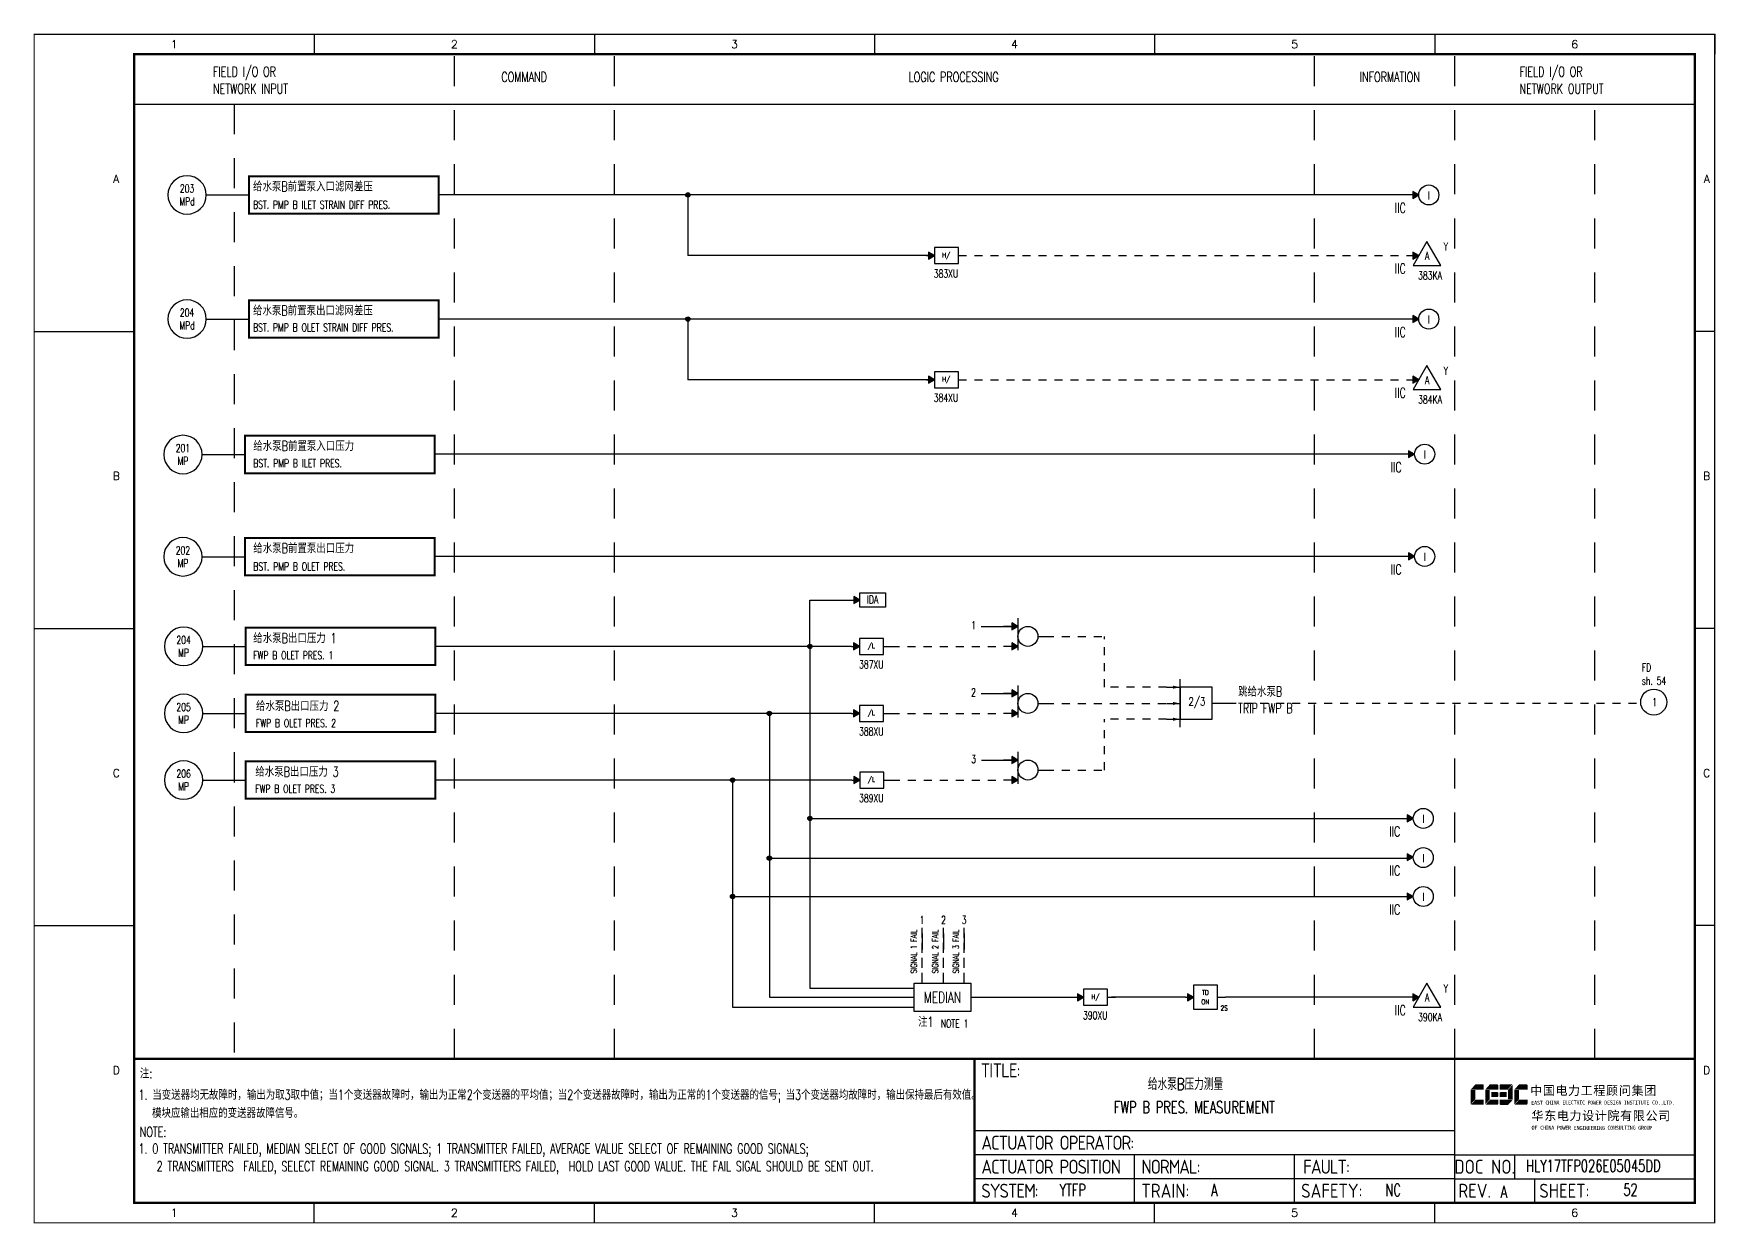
# Model space of a CAD drawing. Header units: millimetres. Extents: x 38833 to 52469, y 29493 to 32647.
# Drawn here: x 47504.7 to 47925, y 31646.3 to 31943.6 of the extents above; entities that cross this region are included whole.
import ezdxf
from ezdxf.enums import TextEntityAlignment as Align

# ---------------------------------------------------------------- set-up
doc = ezdxf.new("R2010")
doc.units = ezdxf.units.MM
for name, pattern in [('D2', [6, 2, -2, 2]), ('DASHED', [0.75, 0.5, -0.25]), ('JIS_02_0.7', [1.35, 0.75, -0.6])]:
    doc.linetypes.add(name, pattern=pattern)
for name, color, linetype in [('BLOCK', 7, 'Continuous'), ('BORDER', 1, 'Continuous'), ('INSTRUMENT', 4, 'Continuous'), ('MLINE', 6, 'Continuous'), ('TEXT', 7, 'Continuous'), ('TITLE', 1, 'Continuous'), ('TK', 7, 'Continuous'), ('Viewport', 7, 'Continuous'), ('图框_外框线', 7, 'Continuous'), ('图框_标题栏文字', 6, 'Continuous')]:
    doc.layers.add(name, color=color, linetype=linetype)
doc.styles.add('DANIEL', font='COMPLEX', dxfattribs={"width": 0.7, "bigfont": 'GVFS'})
doc.styles.add('ecepdi', font='simhei.ttf', dxfattribs={"width": 0.9})
doc.styles.add('ROMANS', font='romans', dxfattribs={"height": 0.2})
doc.styles.get("Standard").update_dxf_attribs({"font": 'romans.shx', "width": 0.7, "bigfont": 'hztxta.shx'})
doc.styles.add('工程字', font='gbenor.shx', dxfattribs={"bigfont": 'gbcbig.shx'})

# ---------------------------------------------------------------- blocks, each defined once
blk = doc.blocks.new('INS00')
at = {"layer": 'INSTRUMENT', "color": 0}
blk.add_lwpolyline([(6, 0, 1), (-6, 0, 1)], format="xyb", close=True, dxfattribs=at)
at = {"layer": 'INSTRUMENT', "flags": 1}
for tag, p in [('INSNAM', (0, 9)), ('INSDGN', (0, -9)), ('INSSUP', (0, -15)), ('INSTYP', (0, -12)), ('INSMAN', (0, -18)), ('INSREM', (0, -21))]:
    blk.add_attdef(tag, text='', height=3, dxfattribs=at).set_placement(p, align=Align.TOP_CENTER)
at = {"layer": 'INSTRUMENT', "width": 0.7}
for tag, p in [('INSHH', (6, 3.5)), ('INSL', (6, -3)), ('INSLL', (6, -6))]:
    blk.add_attdef(tag, p, '', height=2.5, dxfattribs=at)
for tag, p in [('INSIDE', (0, 2)), ('INSSYS', (0, -2))]:
    blk.add_attdef(tag, text='', height=2.5, dxfattribs=at).set_placement(p, align=Align.MIDDLE)
at = {"layer": 'INSTRUMENT', "linetype": 'DASHED', "width": 0.7}
blk.add_attdef('INSH', (6, 0.5), '', height=2.5, dxfattribs=at)
blk = doc.blocks.new('大于')
at = {"layer": 'BORDER'}
blk.add_hatch(color=256, dxfattribs=at).paths.add_polyline_path([(2178.99, 3748.47), (2177.49, 3749.34), (2177.49, 3747.6)])
for p, q in [((2176.99, 3748.47), (2178.99, 3748.47)), ((2184.99, 3748.47), (2186.99, 3748.47))]:
    blk.add_line(p, q, dxfattribs=at)
for points in [[(2178.99, 3748.47), (2177.49, 3749.34), (2177.49, 3747.6)], [(2184.99, 3750.47), (2178.99, 3750.47), (2178.99, 3746.47), (2184.99, 3746.47)]]:
    blk.add_lwpolyline(points, close=True, dxfattribs=at)
at = {"layer": 'BORDER', "style": 'DANIEL', "width": 0.8}
blk.add_text('H/', height=1.2, dxfattribs=at).set_placement((2181.94, 3748.51), align=Align.MIDDLE)
blk = doc.blocks.new('MEDS')
at = {"layer": 'Viewport'}
blk.add_lwpolyline([(-49.2, 0), (49.2, 0), (49.2, -49.2), (-49.2, -49.2)], close=True, dxfattribs=at)
at = {"color": 7, "linetype": 'Continuous', "style": 'ROMANS'}
blk.add_attdef('MEDIAN', text='', height=19.3, dxfattribs=at).set_placement((0, -24.6), align=Align.MIDDLE)
blk = doc.blocks.new('huo')
at = {"layer": 'BORDER'}
for points in [[(-72.15, 909.27), (-73.65, 910.13), (-73.65, 908.4)], [(-72.15, 904.27), (-73.65, 905.13), (-73.65, 903.4)]]:
    blk.add_hatch(color=256, dxfattribs=at).paths.add_polyline_path(points)
for p, q in [((-72.15, 909.27), (-75.75, 909.27)), ((-72.15, 911.28), (-72.15, 903.28)), ((-72.15, 904.27), (-75.75, 904.27)), ((-67.15, 906.77), (-65.15, 906.77))]:
    blk.add_line(p, q, dxfattribs=at)
for points in [[(-72.15, 909.27), (-73.65, 910.13), (-73.65, 908.4)], [(-72.15, 904.27), (-73.65, 905.13), (-73.65, 903.4)]]:
    blk.add_lwpolyline(points, close=True, dxfattribs=at)
blk.add_circle((-69.65, 906.77), 2.5, dxfattribs=at)
blk = doc.blocks.new('A$C1E0003F3')
h = blk.add_hatch(color=152)
edge = h.paths.add_edge_path()
edge.add_ellipse((5.15, 4.41), major_axis=(0, 0.211), ratio=0.769231, start_angle=-90, end_angle=0)
edge.add_line((5.15, 4.62), (3.22, 4.62))
edge.add_line((3.22, 4.62), (2.09, 3.35))
edge.add_line((2.09, 3.35), (5.32, 3.35))
edge.add_line((5.32, 3.35), (5.32, 4.41))
h.paths.add_polyline_path([(3.22, 3.23), (2.09, 3.23), (2.09, -0.36), (3.22, 0.91)])
edge = h.paths.add_edge_path()
edge.add_line((5.32, 0.81), (3.27, 0.81))
edge.add_line((3.27, 0.81), (2.13, -0.46))
edge.add_line((2.13, -0.46), (5.15, -0.46))
edge.add_ellipse((5.15, -0.25), major_axis=(0, 0.211), ratio=0.769231, start_angle=180, end_angle=270)
edge.add_line((5.32, -0.25), (5.32, 0.81))
h = blk.add_hatch(color=152)
edge = h.paths.add_edge_path()
edge.add_ellipse((8.78, 4.41), major_axis=(0, 0.211), ratio=0.769231, start_angle=-90, end_angle=0)
edge.add_line((8.78, 4.62), (6.84, 4.62))
edge.add_line((6.84, 4.62), (5.71, 3.35))
edge.add_line((5.71, 3.35), (8.94, 3.35))
edge.add_line((8.94, 3.35), (8.94, 4.41))
h.paths.add_polyline_path([(6.84, 3.23), (5.71, 3.23), (5.71, -0.36), (6.84, 0.91)])
edge = h.paths.add_edge_path()
edge.add_ellipse((8.78, 2.49), major_axis=(0, 0.211), ratio=0.769231, start_angle=-90, end_angle=0)
edge.add_line((8.78, 2.7), (7.22, 2.7))
edge.add_line((7.22, 2.7), (7.22, 1.44))
edge.add_line((7.22, 1.44), (8.78, 1.44))
edge.add_ellipse((8.78, 1.65), major_axis=(0, 0.211), ratio=0.769231, start_angle=180, end_angle=270)
edge.add_line((8.94, 1.65), (8.94, 2.49))
edge = h.paths.add_edge_path()
edge.add_line((8.94, 0.81), (6.89, 0.81))
edge.add_line((6.89, 0.81), (5.75, -0.46))
edge.add_line((5.75, -0.46), (8.78, -0.46))
edge.add_ellipse((8.78, -0.25), major_axis=(0, 0.211), ratio=0.769231, start_angle=180, end_angle=270)
edge.add_line((8.94, -0.25), (8.94, 0.81))
h = blk.add_hatch(color=1)
edge = h.paths.add_edge_path()
edge.add_line((12.48, 4.62), (9.46, 4.62))
edge.add_ellipse((9.46, 4.41), major_axis=(0, 0.211), ratio=0.769231, start_angle=0, end_angle=90)
edge.add_line((9.3, 4.41), (9.3, 3.35))
edge.add_line((9.3, 3.35), (11.35, 3.35))
edge.add_line((11.35, 3.35), (12.48, 4.62))
h.paths.add_polyline_path([(12.57, 4.56), (11.38, 3.23), (11.38, 0.93), (12.57, 0.93)])
edge = h.paths.add_edge_path()
edge.add_line((11.03, 2.7), (9.46, 2.7))
edge.add_ellipse((9.46, 2.49), major_axis=(0, 0.211), ratio=0.769231, start_angle=0, end_angle=90)
edge.add_line((9.3, 2.49), (9.3, 1.65))
edge.add_ellipse((9.46, 1.65), major_axis=(0, 0.211), ratio=0.769231, start_angle=90, end_angle=180)
edge.add_line((9.46, 1.44), (11.03, 1.44))
edge.add_line((11.03, 1.44), (11.03, 2.7))
h = blk.add_hatch(color=152)
edge = h.paths.add_edge_path()
edge.add_ellipse((16.11, 4.41), major_axis=(0, 0.211), ratio=0.769231, start_angle=-90, end_angle=0)
edge.add_line((16.11, 4.62), (14.14, 4.62))
edge.add_line((14.14, 4.62), (13, 3.35))
edge.add_line((13, 3.35), (16.27, 3.35))
edge.add_line((16.27, 3.35), (16.27, 4.41))
h.paths.add_polyline_path([(14.14, 3.23), (13, 3.23), (13, -0.36), (14.14, 0.91)])
edge = h.paths.add_edge_path()
edge.add_line((16.27, 0.81), (14.18, 0.81))
edge.add_line((14.18, 0.81), (13.04, -0.46))
edge.add_line((13.04, -0.46), (16.03, -0.46))
edge.add_ellipse((16.03, -0.15), major_axis=(0, 0.316), ratio=0.769231, start_angle=180, end_angle=270)
edge.add_line((16.27, -0.15), (16.27, 0.81))
h = blk.add_hatch(color=1)
edge = h.paths.add_edge_path()
edge.add_line((12.58, 0.79), (9.3, 0.79))
edge.add_line((9.3, 0.79), (9.3, -0.27))
edge.add_ellipse((9.46, -0.27), major_axis=(0, 0.211), ratio=0.769231, start_angle=90, end_angle=180)
edge.add_line((9.46, -0.48), (11.43, -0.48))
edge.add_line((11.43, -0.48), (12.58, 0.79))
at = {"layer": 'TITLE', "color": 7, "style": 'ecepdi'}
for s, p in [('中', (16.92, 1.94)), ('国', (20.09, 2)), ('电', (23.25, 1.99)), ('力', (26.39, 1.96)), ('程', (32.71, 1.98)), ('顾', (35.9, 1.98)), ('问', (39.09, 1.94)), ('集', (42.26, 1.98)), ('团', (45.42, 2.01)), ('工', (29.53, 1.95)), ('华', (17.24, -4.31)), ('东', (20.45, -4.29)), ('电', (23.62, -4.35)), ('力', (26.75, -4.32)), ('设', (29.92, -4.3)), ('计', (33.05, -4.31)), ('院', (36.26, -4.29)), ('有', (39.41, -4.29)), ('限', (42.57, -4.32)), ('公', (45.78, -4.38)), ('司', (48.91, -4.35))]:
    blk.add_text(s, height=2.2, dxfattribs=at).set_placement(p)
at = {"layer": 'TITLE', "color": 7, "style": 'ecepdi', "width": 0.975}
for s, p in [('E', (17.58, 0.02)), ('A', (18.29, 0.03)), ('S', (19, 0.03)), ('T', (19.7, 0.03)), ('C', (21.1, 0.09)), ('H', (21.77, 0.09)), ('I', (22.46, 0.09)), ('N', (23.17, 0.1)), ('A', (23.86, 0.1)), ('E', (25.35, 0.09)), ('L', (26.05, 0.11)), ('E', (26.76, 0.1)), ('C', (27.46, 0.12)), ('T', (28.18, 0.11)), ('R', (28.87, 0.1)), ('I', (29.57, 0.11)), ('C', (30.28, 0.1)), ('P', (31.64, 0.09)), ('O', (32.32, 0.08)), ('W', (33.03, 0.08)), ('E', (33.72, 0.08)), ('R', (34.42, 0.09)), ('D', (35.81, 0.1)), ('E', (36.52, 0.1)), ('S', (37.2, 0.1)), ('I', (37.91, 0.09)), ('G', (38.68, 0.11)), ('N', (39.38, 0.09)), ('I', (40.72, 0.07)), ('N', (41.43, 0.08)), ('S', (42.14, 0.08)), ('T', (42.83, 0.08)), ('I', (43.52, 0.09)), ('T', (44.22, 0.07)), ('U', (44.93, 0.07)), ('T', (45.63, 0.08)), ('E', (46.34, 0.09)), ('C', (47.76, 0.11)), ('O', (48.48, 0.1)), ('L', (50.56, 0.1)), ('T', (51.27, 0.1)), ('D', (51.96, 0.1)), ('.', (49.23, 0.1)), (',', (49.87, 0.1)), ('.', (52.72, 0.11)), ('O', (17.67, -6.18)), ('OF', (18.01, -6.2)), ('F', (18.37, -6.2)), ('C', (19.8, -6.19)), ('H', (20.47, -6.19)), ('I', (21.15, -6.19)), ('N', (21.87, -6.18)), ('A', (22.56, -6.18)), ('P', (23.98, -6.2)), ('O', (24.66, -6.21)), ('W', (25.36, -6.21)), ('E', (26.06, -6.21)), ('R', (26.75, -6.2)), ('E', (28.19, -6.24)), ('N', (28.91, -6.27)), ('G', (29.62, -6.26)), ('I', (30.32, -6.27)), ('N', (31.02, -6.27)), ('E', (31.7, -6.28)), ('E', (32.41, -6.27)), ('R', (33.1, -6.24)), ('I', (33.81, -6.24)), ('N', (34.51, -6.26)), ('G', (35.2, -6.24)), ('C', (36.61, -6.19)), ('O', (37.3, -6.21)), ('N', (38, -6.2)), ('S', (38.71, -6.21)), ('U', (39.41, -6.18)), ('L', (40.11, -6.18)), ('T', (40.81, -6.19)), ('I', (41.51, -6.21)), ('N', (42.2, -6.21)), ('G', (42.91, -6.17)), ('G', (44.29, -6.2)), ('R', (45, -6.21)), ('O', (45.69, -6.22)), ('U', (46.39, -6.2)), ('P', (47.1, -6.23))]:
    blk.add_text(s, height=1, dxfattribs=at).set_placement(p, align=Align.MIDDLE_CENTER)
blk = doc.blocks.new('A$C613255F0')
for p, q in [((70, 297), (70, 292)), ((140, 297), (140, 292)), ((210, 297), (210, 292)), ((280, 297), (280, 292)), ((350, 297), (350, 292)), ((420, 297), (420, 292)), ((0, 222.75), (25, 222.75)), ((420, 222.75), (415, 222.75)), ((0, 148.5), (25, 148.5)), ((420, 148.5), (415, 148.5)), ((0, 74.25), (25, 74.25)), ((420, 74.25), (415, 74.25)), ((70, 0), (70, 5)), ((140, 0), (140, 5)), ((210, 0), (210, 5)), ((280, 0), (280, 5)), ((350, 0), (350, 5))]:
    blk.add_line(p, q)
at = {"layer": 'MLINE', "linetype": 'JIS_02_0.7', "ltscale": 10}
for p, q in [((105, 41), (105, 292)), ((145, 41), (145, 292)), ((320, 41), (320, 292)), ((355, 41), (355, 292)), ((50, 279.56), (50, 41)), ((390, 41), (390, 279.56))]:
    blk.add_line(p, q, dxfattribs=at)
at = {"layer": 'MLINE'}
blk.add_line((25, 279.56), (415, 279.56), dxfattribs=at)
at = {"layer": '图框_外框线'}
for p, q in [((355, 5), (355, 41)), ((355, 23), (235, 23)), ((355, 17), (235, 17)), ((275, 11), (275, 17)), ((315, 11), (315, 17)), ((355, 17), (415, 17)), ((370, 11), (370, 17)), ((355, 11), (235, 11)), ((355, 11), (235, 11)), ((275, 5), (275, 11)), ((315, 5), (315, 11)), ((355, 11), (415, 11)), ((375, 5), (375, 11))]:
    blk.add_line(p, q, dxfattribs=at)
for points, const_width in [([(0, 0), (420, 0), (420, 297), (0, 297)], 0.3), ([(25, 5), (415, 5), (415, 292), (25, 292)], 0.6)]:
    blk.add_lwpolyline(points, close=True, dxfattribs=dict(at, const_width=const_width))
at = {"layer": '图框_外框线', "const_width": 0.6}
blk.add_lwpolyline([(235, 41), (25, 41)], dxfattribs=at)
at = {"layer": '图框_外框线'}
blk.add_lwpolyline([(415, 41, 0.6, 0.6, 0), (235, 41, 0.6, 0.6, 0), (235, 5, 0, 0, 0)], format="xyseb", dxfattribs=at)
blk.add_blockref('A$C1E0003F3', (356.94, 29.95))
at = {"layer": 'MLINE', "char_height": 2.5, "width": 31.8959, "attachment_point": 1}
for s, insert in [('FIELD I/O OR', (44.67, 288.89)), ('COMMAND', (116.74, 287.58)), ('LOGIC PROCESSING', (218.52, 287.58)), ('INFORMATION', (331.25, 287.58)), ('FIELD I/O OR', (371.22, 288.89)), ('NETWORK INPUT', (44.67, 284.64)), ('NETWORK OUTPUT', (371.22, 284.64))]:
    blk.add_mtext(s, dxfattribs=dict(at, insert=insert))
at = {"layer": 'TK', "color": 3}
for s, p in [('1', (35, 294.5)), ('2', (105, 294.5)), ('3', (175, 294.5)), ('4', (245, 294.5)), ('5', (315, 294.5)), ('6', (385, 294.5)), ('1', (35, 2.5)), ('2', (105, 2.5)), ('3', (175, 2.5)), ('4', (245, 2.5)), ('5', (315, 2.5)), ('6', (385, 2.5))]:
    blk.add_text(s, height=2, dxfattribs=at).set_placement(p, align=Align.MIDDLE)
for s, p in [('A', (20.5, 259.88)), ('A', (418, 259.88)), ('B', (20.5, 185.62)), ('B', (418, 185.62)), ('C', (20.5, 111.38)), ('C', (418, 111.38)), ('D', (20.5, 37.12)), ('D', (418, 37.12))]:
    blk.add_text(s, height=2, dxfattribs=at).set_placement(p, align=Align.CENTER)
at = {"layer": '图框_标题栏文字', "char_height": 3.5, "style": '工程字'}
for s, insert, width, attachment_point in [('{\\T0.9; TITLE:}', (234.86, 38.09), 14.2249, 4), ('{\\T0.9; ACTUATOR OPERATOR:}', (235, 20), 40, 4), ('{\\T0.9; ACTUATOR POSITION}', (235, 14), 45, 4), ('{\\T0.9; NORMAL:}', (275, 14), 18.2557, 4), ('{\\T0.9; FAULT:}', (315.44, 14), 15, 4), ('DOC NO.', (362.5, 14), 15, 5), ('{\\T0.9; SYSTEM:}', (235, 8), 17.9526, 4), ('{\\T0.9; }TRAIN: ', (275, 8), 17.6638, 4), ('SAFETY:', (324.3, 8), 22.3993, 5), ('REV.', (360, 8), 10, 5), ('SHEET:', (382.42, 8), 20, 5)]:
    blk.add_mtext(s, dxfattribs=dict(at, insert=insert, width=width, attachment_point=attachment_point))
blk = doc.blocks.new('TD ON')
at = {"layer": 'BORDER'}
blk.add_hatch(color=256, dxfattribs=at).paths.add_polyline_path([(2178.99, 3763.24), (2177.49, 3764.11), (2177.49, 3762.37)])
for p, q in [((2176.99, 3763.24), (2178.99, 3763.24)), ((2184.99, 3763.24), (2186.99, 3763.24))]:
    blk.add_line(p, q, dxfattribs=at)
for points in [[(2184.99, 3766.24), (2178.99, 3766.24), (2178.99, 3760.24), (2184.99, 3760.24)], [(2178.99, 3763.24), (2177.49, 3764.11), (2177.49, 3762.37)]]:
    blk.add_lwpolyline(points, close=True, dxfattribs=at)
at = {"layer": 'BORDER', "style": 'DANIEL', "width": 0.8}
for s, p in [('ON', (2181.94, 3762.09)), ('TD', (2181.94, 3764.43))]:
    blk.add_text(s, height=1.2, dxfattribs=at).set_placement(p, align=Align.MIDDLE)

msp = doc.modelspace()

# ---------------------------------------------------------------- hatches: boundary and pattern name
h = msp.add_hatch(color=256)
edge = h.paths.add_edge_path()
edge.add_arc((47668.25, 31903.25), 0.55, 0, 360)
for points in [[(47850.92, 31903.25), (47849.42, 31904.11), (47849.42, 31902.38)], [(47850.92, 31888.1), (47849.42, 31888.96), (47849.42, 31887.23)], [(47850.92, 31872.24), (47849.42, 31873.1), (47849.42, 31871.37)], [(47850.92, 31857.09), (47849.42, 31857.95), (47849.42, 31856.22)], [(47849.89, 31838.48), (47848.39, 31839.35), (47848.39, 31837.62)], [(47849.89, 31812.92), (47848.39, 31813.79), (47848.39, 31812.06)], [(47711.2, 31802.01), (47709.7, 31802.88), (47709.7, 31801.15)], [(47849.55, 31747.45), (47848.05, 31748.31), (47848.05, 31746.58)], [(47849.55, 31737.76), (47848.05, 31738.63), (47848.05, 31736.9)], [(47849.55, 31727.94), (47848.05, 31728.81), (47848.05, 31727.08)], [(47850.92, 31702.75), (47849.42, 31703.61), (47849.42, 31701.88)]]:
    msp.add_hatch(color=256).paths.add_polyline_path(points)
h = msp.add_hatch(color=256)
edge = h.paths.add_edge_path()
edge.add_arc((47668.25, 31872.24), 0.55, 0, 360)
h = msp.add_hatch(color=256)
edge = h.paths.add_edge_path()
edge.add_arc((47698.75, 31790.45), 0.55, 0, 360)
h = msp.add_hatch(color=256)
edge = h.paths.add_edge_path()
edge.add_arc((47688.61, 31773.69), 0.55, 0, 360)
h = msp.add_hatch(color=256)
edge = h.paths.add_edge_path()
edge.add_arc((47679.42, 31757.04), 0.55, 0, 360)
h = msp.add_hatch(color=256)
edge = h.paths.add_edge_path()
edge.add_arc((47698.75, 31747.45), 0.55, 0, 360)
h = msp.add_hatch(color=256)
edge = h.paths.add_edge_path()
edge.add_arc((47688.61, 31737.52), 0.55, 0, 360)
h = msp.add_hatch(color=256)
edge = h.paths.add_edge_path()
edge.add_arc((47679.42, 31727.94), 0.55, 0, 360)
at = {"layer": 'BORDER'}
for points in [[(47711.18, 31790.45), (47709.68, 31791.32), (47709.68, 31789.58)], [(47711.18, 31773.69), (47709.68, 31774.56), (47709.68, 31772.83)], [(47711.19, 31757.04), (47709.69, 31757.91), (47709.69, 31756.17)]]:
    msp.add_hatch(color=256, dxfattribs=at).paths.add_polyline_path(points)

# ---------------------------------------------------------------- linework, layer by layer
for p, q in [((47547.89, 31903.25), (47558.59, 31903.25)), ((47850.92, 31903.25), (47605.99, 31903.25)), ((47668.25, 31903.25), (47668.25, 31888.1)), ((47729.85, 31888.1), (47668.25, 31888.1)), ((47735.85, 31888.1), (47736.65, 31888.1)), ((47547.89, 31872.24), (47558.59, 31872.24)), ((47850.92, 31872.24), (47605.99, 31872.24)), ((47668.25, 31872.24), (47668.25, 31857.09)), ((47729.85, 31857.09), (47668.25, 31857.09)), ((47735.85, 31857.09), (47736.65, 31857.09)), ((47546.86, 31838.39), (47557.56, 31838.39)), ((47849.89, 31838.48), (47604.96, 31838.48)), ((47546.86, 31812.83), (47557.56, 31812.83)), ((47849.89, 31812.92), (47604.96, 31812.92)), ((47698.75, 31790.45), (47698.75, 31802.01)), ((47698.75, 31802.01), (47711.23, 31802.01)), ((47741.59, 31795.45), (47750.72, 31795.45)), ((47547.02, 31790.45), (47557.72, 31790.45)), ((47709.18, 31790.45), (47605.13, 31790.45)), ((47698.75, 31790.45), (47698.75, 31747.45)), ((47717.18, 31790.45), (47717.98, 31790.45)), ((47741.59, 31778.69), (47750.72, 31778.69)), ((47547.02, 31773.69), (47557.72, 31773.69)), ((47709.18, 31773.69), (47605.13, 31773.69)), ((47688.61, 31773.69), (47688.61, 31738.39)), ((47717.18, 31773.69), (47717.98, 31773.69)), ((47741.6, 31762.04), (47750.73, 31762.04)), ((47547.03, 31757.04), (47557.73, 31757.04)), ((47709.19, 31757.04), (47605.14, 31757.04)), ((47679.42, 31757.04), (47679.42, 31729.54)), ((47717.19, 31757.04), (47717.99, 31757.04)), ((47698.75, 31747.45), (47848.05, 31747.45)), ((47698.75, 31747.45), (47698.75, 31705.04)), ((47688.61, 31738.39), (47688.61, 31702.75)), ((47688.61, 31737.52), (47848.05, 31737.52)), ((47679.42, 31729.54), (47679.42, 31700.31)), ((47679.42, 31727.94), (47848.05, 31727.94)), ((47698.75, 31705.04), (47724.79, 31705.04)), ((47679.42, 31700.31), (47724.79, 31700.31)), ((47688.61, 31702.75), (47724.79, 31702.75)), ((47738.97, 31702.75), (47765.65, 31702.75)), ((47773.15, 31702.75), (47773.94, 31702.75)), ((47792.63, 31702.75), (47774.15, 31702.75)), ((47849.42, 31702.75), (47802.63, 31702.75))]:
    msp.add_line(p, q)
at = {"linetype": 'D2'}
for p, q in [((47735.85, 31888.1), (47850.92, 31888.1)), ((47735.85, 31857.09), (47850.92, 31857.09)), ((47757.72, 31792.95), (47772.4, 31792.95)), ((47772.4, 31780.24), (47772.4, 31792.95)), ((47719.18, 31790.45), (47747.13, 31790.45)), ((47787.84, 31780.24), (47772.4, 31780.24)), ((47757.72, 31776.19), (47787.84, 31776.19)), ((47803.31, 31776.24), (47906.4, 31776.24)), ((47719.18, 31773.69), (47747.13, 31773.69)), ((47787.84, 31772.24), (47772.4, 31772.24)), ((47772.4, 31759.54), (47772.4, 31772.24)), ((47757.72, 31759.54), (47772.4, 31759.54)), ((47719.19, 31757.04), (47747.14, 31757.04))]:
    msp.add_line(p, q, dxfattribs=at)
at = {"color": 1}
for p, q in [((47791.31, 31770.24), (47791.31, 31782.24)), ((47799.31, 31776.24), (47803.31, 31776.24))]:
    msp.add_line(p, q, dxfattribs=at)
at = {"linetype": 'DASHED', "ltscale": 5}
for p, q in [((47726.77, 31706.33), (47726.77, 31720.48)), ((47732.15, 31706.33), (47732.15, 31720.48)), ((47737.31, 31706.33), (47737.31, 31720.48))]:
    msp.add_line(p, q, dxfattribs=at)
at = {"const_width": 0.5}
for points in [[(47558.59, 31907.92), (47605.99, 31907.92), (47605.99, 31898.58), (47558.59, 31898.58), (47558.59, 31907.92)], [(47558.59, 31876.91), (47605.99, 31876.91), (47605.99, 31867.57), (47558.59, 31867.57), (47558.59, 31876.91)], [(47557.56, 31843.06), (47604.96, 31843.06), (47604.96, 31833.72), (47557.56, 31833.72), (47557.56, 31843.06)], [(47557.56, 31817.5), (47604.96, 31817.5), (47604.96, 31808.16), (47557.56, 31808.16), (47557.56, 31817.5)], [(47557.72, 31795.12), (47605.13, 31795.12), (47605.13, 31785.78), (47557.72, 31785.78), (47557.72, 31795.12)], [(47557.72, 31778.36), (47605.13, 31778.36), (47605.13, 31769.02), (47557.72, 31769.02), (47557.72, 31778.36)], [(47557.73, 31761.71), (47605.14, 31761.71), (47605.14, 31752.37), (47557.73, 31752.37), (47557.73, 31761.71)]]:
    msp.add_lwpolyline(points, dxfattribs=at)
for points in [[(47850.92, 31903.25), (47849.42, 31904.11), (47849.42, 31902.38)], [(47850.92, 31888.1), (47849.42, 31888.96), (47849.42, 31887.23)], [(47850.92, 31872.24), (47849.42, 31873.1), (47849.42, 31871.37)], [(47850.92, 31857.09), (47849.42, 31857.95), (47849.42, 31856.22)], [(47849.89, 31838.48), (47848.39, 31839.35), (47848.39, 31837.62)], [(47849.89, 31812.92), (47848.39, 31813.79), (47848.39, 31812.06)], [(47711.2, 31802.01), (47709.7, 31802.88), (47709.7, 31801.15)], [(47711.23, 31803.79), (47717.63, 31803.79), (47717.63, 31800.27), (47711.23, 31800.27)], [(47849.55, 31747.45), (47848.05, 31748.31), (47848.05, 31746.58)], [(47849.55, 31737.76), (47848.05, 31738.63), (47848.05, 31736.9)], [(47849.55, 31727.94), (47848.05, 31728.81), (47848.05, 31727.08)], [(47850.92, 31702.75), (47849.42, 31703.61), (47849.42, 31701.88)]]:
    msp.add_lwpolyline(points, close=True)
at = {"color": 1}
for points in [[(47856.4, 31885.65), (47852.94, 31891.65), (47849.48, 31885.65)], [(47856.4, 31854.64), (47852.94, 31860.64), (47849.48, 31854.64)], [(47791.31, 31772.24), (47799.31, 31772.24), (47799.31, 31780.24), (47791.31, 31780.24)], [(47856.4, 31700.3), (47852.94, 31706.3), (47849.48, 31700.3)]]:
    msp.add_lwpolyline(points, close=True, dxfattribs=at)
for points in [[(47726.77, 31718.71), (47726.77, 31714.7)], [(47732.14, 31718.71), (47732.14, 31714.7)], [(47737.3, 31718.71), (47737.3, 31714.7)]]:
    msp.add_lwpolyline(points)
for centre, radius in [((47853.42, 31903.25), 2.5), ((47668.25, 31903.25), 0.55), ((47668.25, 31872.24), 0.55), ((47853.42, 31872.24), 2.5), ((47852.39, 31838.48), 2.5), ((47852.39, 31812.92), 2.5), ((47698.75, 31790.45), 0.55), ((47688.61, 31773.69), 0.55), ((47679.42, 31757.04), 0.55), ((47852.05, 31747.45), 2.5), ((47698.75, 31747.45), 0.55), ((47688.61, 31737.52), 0.55), ((47852.05, 31737.67), 2.5), ((47679.42, 31727.94), 0.55), ((47852.05, 31727.94), 2.5)]:
    msp.add_circle(centre, radius)
at = {"layer": 'BORDER'}
for p, q in [((47709.18, 31790.45), (47711.18, 31790.45)), ((47717.18, 31790.45), (47719.18, 31790.45)), ((47709.18, 31773.69), (47711.18, 31773.69)), ((47717.18, 31773.69), (47719.18, 31773.69)), ((47709.19, 31757.04), (47711.19, 31757.04)), ((47717.19, 31757.04), (47719.19, 31757.04))]:
    msp.add_line(p, q, dxfattribs=at)
for points in [[(47717.18, 31792.45), (47711.18, 31792.45), (47711.18, 31788.45), (47717.18, 31788.45)], [(47711.18, 31790.45), (47709.68, 31791.32), (47709.68, 31789.58)], [(47717.18, 31775.69), (47711.18, 31775.69), (47711.18, 31771.69), (47717.18, 31771.69)], [(47711.18, 31773.69), (47709.68, 31774.56), (47709.68, 31772.83)], [(47711.19, 31757.04), (47709.69, 31757.91), (47709.69, 31756.17)], [(47717.19, 31759.04), (47711.19, 31759.04), (47711.19, 31755.04), (47717.19, 31755.04)]]:
    msp.add_lwpolyline(points, close=True, dxfattribs=at)
at = {"layer": 'BORDER', "color": 0}
msp.add_circle((47909.64, 31776.52), 3.25, dxfattribs=at)
at = {"layer": 'TITLE', "color": 1}
for p, q in [((47787.84, 31780.24), (47791.31, 31780.24)), ((47787.84, 31776.19), (47791.31, 31776.19)), ((47787.84, 31772.24), (47791.31, 31772.24))]:
    msp.add_line(p, q, dxfattribs=at)
for points in [[(47791.31, 31780.24, 0, 0.744, 0), (47789.53, 31780.24, 0.744, 0.744, 0)], [(47791.31, 31776.19, 0, 0.744, 0), (47789.53, 31776.19, 0.744, 0.744, 0)], [(47791.31, 31772.24, 0, 0.744, 0), (47789.53, 31772.24, 0.744, 0.744, 0)]]:
    msp.add_lwpolyline(points, format="xyseb", dxfattribs=at)

# ---------------------------------------------------------------- block references
for name, p in [('A$C613255F0', (47504.89, 31646.41)), ('大于', (45550.86, 28139.63)), ('大于', (45550.86, 28108.62)), ('huo', (47822.88, 30886.18)), ('huo', (47822.88, 30869.43)), ('huo', (47822.89, 30852.78)), ('大于', (45588.15, 27954.28)), ('TD ON', (45615.64, 27939.51))]:
    msp.add_blockref(name, p)
at = {"layer": 'MLINE', "xscale": 0.7999999999992724, "yscale": 0.7999999999992724, "zscale": 0.7999999999992724}
for p, values in [((47543.09, 31903.25), {'INSIDE': '203', 'INSSYS': 'MPd'}), ((47543.09, 31872.24), {'INSIDE': '204', 'INSSYS': 'MPd'}), ((47542.06, 31838.39), {'INSIDE': '201', 'INSSYS': 'MP'}), ((47542.06, 31812.83), {'INSIDE': '202', 'INSSYS': 'MP'}), ((47542.22, 31790.45), {'INSIDE': '204', 'INSSYS': 'MP'}), ((47542.22, 31773.69), {'INSIDE': '205', 'INSSYS': 'MP'}), ((47542.23, 31757.04), {'INSIDE': '206', 'INSSYS': 'MP'})]:
    msp.add_blockref('INS00', p, dxfattribs=at).add_auto_attribs(values)
at = {"layer": 'Viewport'}
ref = msp.add_blockref('MEDS', (47731.88, 31706.29), dxfattribs=dict(at, xscale=0.1440000000002328, yscale=0.1440000000002328, zscale=0.1440000000002328))
ref.add_attrib('MEDIAN', 'MEDIAN', dxfattribs={"layer": '0', "color": 7, "linetype": 'Continuous', "height": 2.779, "style": 'ROMANS', "width": 0.7}).set_placement((47731.88, 31702.75), align=Align.MIDDLE)

# ---------------------------------------------------------------- texts
at = {"width": 0.7}
for p in [(47853.45, 31902.12), (47853.45, 31871.11), (47852.43, 31837.36), (47852.43, 31811.8), (47852.08, 31746.32), (47852.08, 31736.54), (47852.08, 31726.82)]:
    msp.add_text('I', height=2, dxfattribs=at).set_placement(p, align=Align.CENTER)
at = {"color": 1, "width": 0.7}
for p in [(47853.03, 31887.02), (47853.03, 31856.01), (47853.03, 31701.67)]:
    msp.add_text('A', height=2, dxfattribs=at).set_placement(p, align=Align.CENTER)
at = {"width": 0.7}
for s, p in [('注:', (47531.29, 31682.51)), ('1. 当变送器均无故障时，输出为取3取中值；当1个变送器故障时，输出为正常2个变送器的平均值；当2个变送器故障时，输出为正常的1个变送器的信号; 当3个变送器均故障时，输出保持最后有效值。', (47530.95, 31677.16)), ('模块应输出相应的变送器故障信号。', (47534.34, 31672.62)), ('NOTE:', (47531.25, 31667.85)), ('1. 0 TRANSMITTER FAILED, MEDIAN SELECT OF GOOD SIGNALS; 1 TRANSMITTER FAILED, AVERAGE VALUE SELECT OF REMAINING GOOD SIGNALS; ', (47530.95, 31663.68))]:
    msp.add_text(s, height=2.5, dxfattribs=at).set_placement(p)
at = {"attachment_point": 1}
for s, insert, char_height, width in [('给水泵B前置泵入口滤网差压', (47559.58, 31906.64), 2.5, 73.0067), ('\\PBST. PMP B ILET STRAIN DIFF PRES.', (47559.58, 31905.15), 2, 73.0067), ('IIC', (47844.91, 31901.25), 2.5, 4.5039), ('Y', (47857.15, 31891.34), 2, 73.0067), ('383XU', (47729.71, 31884.59), 2, 11.1697), ('IIC', (47844.91, 31886.1), 2.5, 4.5039), ('383KA', (47850.76, 31884.14), 2, 73.0067), ('给水泵B前置泵出口滤网差压', (47559.58, 31875.63), 2.5, 73.0067), ('BST. PMP B OLET STRAIN DIFF PRES.', (47559.58, 31871.12), 2, 73.0067), ('IIC', (47844.91, 31870.24), 2.5, 4.5039), ('Y', (47857.15, 31860.33), 2, 73.0067), ('IIC', (47844.91, 31855.09), 2.5, 4.5039), ('384XU', (47729.71, 31853.58), 2, 11.1697), ('384KA', (47850.76, 31853.12), 2, 73.0067), ('给水泵B前置泵入口压力', (47559.64, 31841.78), 2.5, 73.0067), ('BST. PMP B ILET PRES.', (47559.64, 31837.21), 2, 73.0067), ('IIC', (47843.89, 31836.48), 2.5, 4.5039), ('给水泵B前置泵出口压力', (47559.64, 31816.23), 2.5, 73.0067), ('\\PBST. PMP B OLET PRES.', (47559.64, 31814.74), 2, 73.0067), ('IIC', (47843.89, 31810.92), 2.5, 4.5039), ('IDA', (47713.02, 31803.14), 2, 73.0067), ('给水泵B出口压力 1', (47559.64, 31793.76), 2.5, 73.0067), ('FWP B OLET PRES. 1', (47559.64, 31789.23), 2, 73.0067), ('387XU', (47711.04, 31786.94), 2, 11.1697), ('跳给水泵B \\PTRIP FWP B', (47805.76, 31780.4), 2.5, 73.0067), ('给水泵B出口压力 2', (47560.32, 31776.8), 2.5, 73.0067), ('1', (47909.27, 31777.51), 2, 73.0067), ('FWP B OLET PRES. 2', (47560.32, 31772.27), 2, 73.0067), ('388XU', (47711.04, 31770.18), 2, 11.1697), ('给水泵B出口压力 3', (47560.15, 31760.38), 2.5, 73.0067), ('FWP B OLET PRES. 3', (47560.15, 31755.85), 2, 73.0067), ('389XU', (47711.05, 31753.53), 2, 11.1697), ('IIC', (47843.54, 31745.45), 2.5, 4.5039), ('IIC', (47843.54, 31735.67), 2.5, 4.5039), ('IIC', (47843.54, 31725.94), 2.5, 4.5039), ('Y', (47857.15, 31705.99), 2, 73.0067), ('390XU', (47767, 31699.24), 2, 11.1697), ('IIC', (47844.91, 31700.75), 2.5, 4.5039), ('注1', (47725.78, 31697.89), 2.5, 57.1272), ('NOTE 1', (47731.47, 31697.19), 2, 57.1272), ('390KA', (47850.76, 31698.79), 2, 73.0067), ('给水泵B压力测量', (47783.22, 31682.57), 3, 57.1272), ('FWP B PRES. MEASUREMENT', (47774.72, 31676.79), 3, 74.0185), ('2 TRANSMITTERS  FAILED, SELECT REMAINING GOOD SIGNAL. 3 TRANSMITTERS FAILED,  HOLD LAST GOOD VALUE. THE FAIL SIGAL SHOULD BE SENT OUT.      ', (47535.48, 31661.78), 2.5, 204.4933), ('YTFP', (47761.13, 31656.1), 3, 8.5983), ('A', (47799, 31656.1), 3, 4.8474), ('NC', (47842.58, 31656.1), 3, 4.8474), ('A', (47871.37, 31655.66), 3, 8.5983)]:
    msp.add_mtext(s, dxfattribs=dict(at, insert=insert, char_height=char_height, width=width))
at = {"color": 4, "insert": (47906.66, 31786.19), "char_height": 2, "width": 73.0067, "attachment_point": 1}
msp.add_mtext('FD\\Psh. 54', dxfattribs=at)
at = {"char_height": 1.5, "width": 57.1272, "attachment_point": 1, "rotation": 90}
for s, insert in [('SIGNAL 1 FAIL', (47723.95, 31708.7)), ('SIGNAL 2 FAIL', (47729.33, 31708.7)), ('SIGNAL 3 FAIL', (47734.49, 31708.7))]:
    msp.add_mtext(s, dxfattribs=dict(at, insert=insert))
at = {"width": 0.7}
for tag, p, s in [('HLY17TFP026E05045DD', (47877.75, 31659.16), ''), ('52', (47902.03, 31653.16), '1')]:
    msp.add_attdef(tag, p, s, height=3, dxfattribs=at)
at = {"layer": 'BLOCK', "color": 1, "style": 'DANIEL', "width": 0.8}
msp.add_text('2/3', height=2, dxfattribs=at).set_placement((47795.47, 31776.53), align=Align.MIDDLE)
at = {"layer": 'BLOCK', "style": 'DANIEL', "width": 0.8}
msp.add_text('2S', height=1.2, dxfattribs=at).set_placement((47802.29, 31700.07), align=Align.MIDDLE)
at = {"layer": 'BORDER', "style": 'DANIEL', "width": 0.8}
for p in [(47714.13, 31790.49), (47714.13, 31773.74), (47714.14, 31757.08)]:
    msp.add_text('/L', height=1.2, dxfattribs=at).set_placement(p, align=Align.MIDDLE)
at = {"layer": 'TEXT', "width": 0.7}
for s, p in [('1', (47739.64, 31795.71)), ('2', (47739.64, 31778.95)), ('3', (47739.65, 31762.3)), ('1', (47726.77, 31722.08)), ('2', (47732.14, 31722.08)), ('3', (47737.31, 31722.08))]:
    msp.add_text(s, height=2, dxfattribs=at).set_placement(p, align=Align.MIDDLE)

doc.saveas('drawing.dxf')
